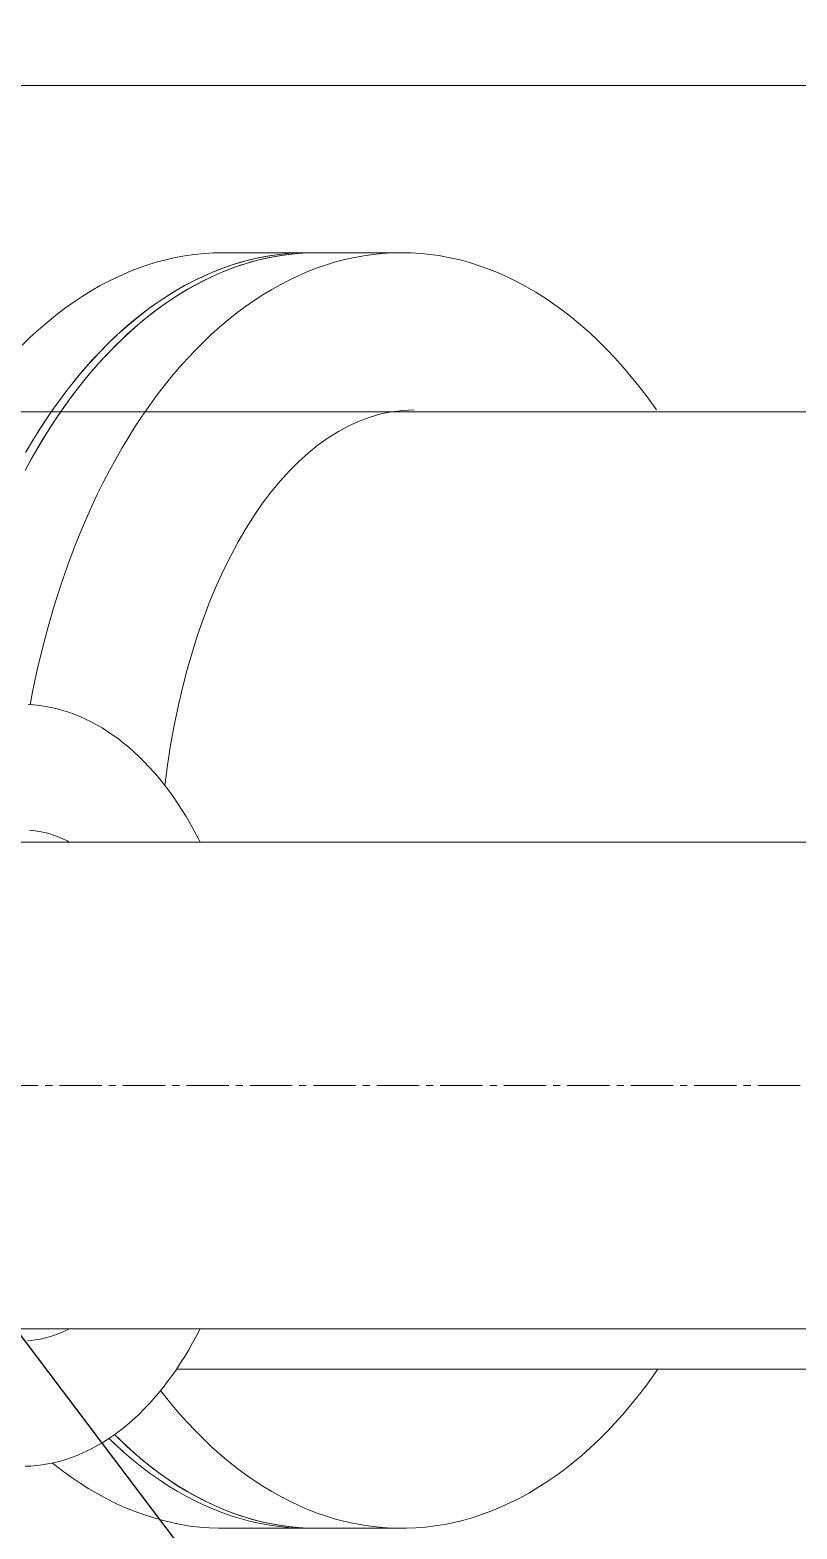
# Model space of a CAD drawing. Header units: millimetres. Extents: x 47631 to 558803, y 29659 to 315570.
# Drawn here: x 479574 to 479919, y 301700 to 302375 of the extents above; entities that cross this region are included whole.
import ezdxf

# ---------------------------------------------------------------- set-up
doc = ezdxf.new("R2010")
doc.units = ezdxf.units.MM
doc.linetypes.add('GP kota 13.83_20.63_22.63_PBS_strojarstvo_rashladni_sustav$0$CENTER2', pattern=[28.575, 19.05, -3.175, 3.175, -3.175])

msp = doc.modelspace()

# ---------------------------------------------------------------- linework, layer by layer
at = {"color": 1, "linetype": 'Continuous', "lineweight": -3}
msp.add_line((478509.57, 303187.58), (479940.55, 301296.13), dxfattribs=at)
at = {"color": 20, "linetype": 'Continuous', "lineweight": 18}
msp.add_line((478556.77, 302349.54), (488556.77, 302349.54), dxfattribs=at)
at = {"color": 8, "linetype": 'Continuous', "lineweight": 9}
for p, q in [((479647.53, 302273.5), (479643.22, 302272.89)), ((479651.85, 302273.96), (479647.53, 302273.5)), ((479656.18, 302274.22), (479651.85, 302273.96)), ((479660.53, 302274.3), (479656.18, 302274.22)), ((479698.49, 302274.3), (479660.53, 302274.3)), ((479685.51, 302273.5), (479681.2, 302272.89)), ((479685.67, 302273.53), (479681.41, 302272.93)), ((479689.83, 302273.96), (479685.51, 302273.5)), ((479685.65, 302272.93), (479689.92, 302273.53)), ((479689.94, 302273.96), (479685.67, 302273.53)), ((479685.75, 302272.95), (479690, 302273.55)), ((479694.16, 302274.22), (479689.83, 302273.96)), ((479689.92, 302273.53), (479694.18, 302273.96)), ((479694.22, 302274.22), (479689.94, 302273.96)), ((479690, 302273.55), (479694.24, 302273.98)), ((479698.51, 302274.3), (479694.16, 302274.22)), ((479694.18, 302273.96), (479698.47, 302274.22)), ((479698.51, 302274.3), (479694.22, 302274.22)), ((479694.24, 302273.98), (479698.49, 302274.22)), ((479698.47, 302274.22), (479702.73, 302274.3)), ((479698.49, 302274.22), (479702.73, 302274.3)), ((479740.71, 302274.3), (479702.75, 302274.3)), ((479723.73, 302272.95), (479727.98, 302273.55)), ((479727.98, 302273.55), (479732.22, 302273.98)), ((479732.22, 302273.98), (479736.47, 302274.22)), ((479736.47, 302274.22), (479740.71, 302274.3)), ((479740.71, 302274.3), (479745.12, 302274.22)), ((479745.12, 302274.22), (479749.53, 302273.94)), ((479749.53, 302273.94), (479753.92, 302273.48)), ((479753.92, 302273.48), (479758.33, 302272.85)), ((479621.83, 302267.17), (479617.63, 302265.51)), ((479626.08, 302268.67), (479621.83, 302267.17)), ((479630.34, 302269.98), (479626.08, 302268.67)), ((479634.61, 302271.13), (479630.34, 302269.98)), ((479638.91, 302272.09), (479634.61, 302271.13)), ((479643.22, 302272.89), (479638.91, 302272.09)), ((479659.81, 302267.17), (479655.61, 302265.51)), ((479660.28, 302267.35), (479656.12, 302265.73)), ((479664.06, 302268.67), (479659.81, 302267.17)), ((479664.47, 302268.81), (479660.28, 302267.35)), ((479660.36, 302265.73), (479664.53, 302267.35)), ((479660.65, 302265.84), (479664.79, 302267.43)), ((479668.32, 302269.98), (479664.06, 302268.67)), ((479668.69, 302270.1), (479664.47, 302268.81)), ((479664.53, 302267.35), (479668.71, 302268.81)), ((479664.79, 302267.43), (479668.96, 302268.87)), ((479672.59, 302271.13), (479668.32, 302269.98)), ((479672.92, 302271.21), (479668.69, 302270.1)), ((479668.71, 302268.81), (479672.92, 302270.1)), ((479668.96, 302268.87), (479673.12, 302270.14)), ((479676.87, 302272.09), (479672.59, 302271.13)), ((479677.16, 302272.15), (479672.92, 302271.21)), ((479672.92, 302270.1), (479677.14, 302271.21)), ((479673.12, 302270.14), (479677.32, 302271.25)), ((479681.2, 302272.89), (479676.87, 302272.09)), ((479677.14, 302271.21), (479681.38, 302272.15)), ((479681.41, 302272.93), (479677.16, 302272.15)), ((479677.32, 302271.25), (479681.53, 302272.19)), ((479681.38, 302272.15), (479685.65, 302272.93)), ((479681.53, 302272.19), (479685.75, 302272.95)), ((479698.63, 302265.84), (479702.77, 302267.43)), ((479702.77, 302267.43), (479706.92, 302268.87)), ((479706.92, 302268.87), (479711.1, 302270.14)), ((479711.1, 302270.14), (479715.3, 302271.25)), ((479715.3, 302271.25), (479719.51, 302272.19)), ((479719.51, 302272.19), (479723.73, 302272.95)), ((479758.33, 302272.85), (479762.7, 302272.03)), ((479762.7, 302272.03), (479767.07, 302271.02)), ((479767.07, 302271.02), (479771.41, 302269.83)), ((479771.41, 302269.83), (479775.74, 302268.46)), ((479775.74, 302268.46), (479780.05, 302266.92)), ((479780.05, 302266.92), (479784.33, 302265.2)), ((479609.28, 302261.65), (479605.14, 302259.48)), ((479613.44, 302263.66), (479609.28, 302261.65)), ((479617.63, 302265.51), (479613.44, 302263.66)), ((479643.79, 302259.85), (479639.73, 302257.57)), ((479647.24, 302261.65), (479643.12, 302259.48)), ((479647.88, 302261.98), (479643.79, 302259.85)), ((479643.98, 302257.57), (479648.02, 302259.85)), ((479644.37, 302257.8), (479648.39, 302260.05)), ((479651.4, 302263.66), (479647.24, 302261.65)), ((479651.98, 302263.93), (479647.88, 302261.98)), ((479648.02, 302259.85), (479652.1, 302261.98)), ((479648.39, 302260.05), (479652.45, 302262.14)), ((479655.61, 302265.51), (479651.4, 302263.66)), ((479656.12, 302265.73), (479651.98, 302263.93)), ((479652.1, 302261.98), (479656.22, 302263.93)), ((479652.45, 302262.14), (479656.53, 302264.07)), ((479656.22, 302263.93), (479660.36, 302265.73)), ((479656.53, 302264.07), (479660.65, 302265.84)), ((479682.35, 302257.8), (479686.37, 302260.05)), ((479686.37, 302260.05), (479690.43, 302262.14)), ((479690.43, 302262.14), (479694.51, 302264.07)), ((479694.51, 302264.07), (479698.63, 302265.84)), ((479784.33, 302265.2), (479788.6, 302263.29)), ((479788.6, 302263.29), (479792.82, 302261.22)), ((479792.82, 302261.22), (479797.01, 302258.96)), ((479597, 302254.64), (479592.98, 302251.95)), ((479601.06, 302257.14), (479597, 302254.64)), ((479605.14, 302259.48), (479601.06, 302257.14)), ((479634.98, 302254.64), (479630.96, 302251.95)), ((479635.73, 302255.11), (479631.76, 302252.5)), ((479639.04, 302257.14), (479634.98, 302254.64)), ((479639.73, 302257.57), (479635.73, 302255.11)), ((479636, 302252.5), (479639.96, 302255.11)), ((479636.43, 302252.79), (479640.39, 302255.38)), ((479643.12, 302259.48), (479639.04, 302257.14)), ((479639.96, 302255.11), (479643.98, 302257.57)), ((479640.39, 302255.38), (479644.37, 302257.8)), ((479674.41, 302252.79), (479678.35, 302255.38)), ((479678.35, 302255.38), (479682.35, 302257.8)), ((479797.01, 302258.96), (479801.17, 302256.55)), ((479801.17, 302256.55), (479805.29, 302253.96)), ((479805.29, 302253.96), (479809.35, 302251.19)), ((479589, 302249.12), (479585.06, 302246.11)), ((479592.98, 302251.95), (479589, 302249.12)), ((479623.92, 302246.8), (479620.07, 302243.71)), ((479626.98, 302249.12), (479623.04, 302246.11)), ((479627.82, 302249.74), (479623.92, 302246.8)), ((479624.31, 302243.71), (479628.17, 302246.8)), ((479624.82, 302244.14), (479628.64, 302247.17)), ((479630.96, 302251.95), (479626.98, 302249.12)), ((479631.76, 302252.5), (479627.82, 302249.74)), ((479628.17, 302246.8), (479632.06, 302249.74)), ((479628.64, 302247.17), (479632.51, 302250.06)), ((479632.06, 302249.74), (479636, 302252.5)), ((479632.51, 302250.06), (479636.43, 302252.79)), ((479662.78, 302244.14), (479666.62, 302247.17)), ((479666.62, 302247.17), (479670.5, 302250.06)), ((479670.5, 302250.06), (479674.41, 302252.79)), ((479809.35, 302251.19), (479813.39, 302248.26)), ((479813.39, 302248.26), (479817.37, 302245.14)), ((479577.35, 302239.63), (479573.62, 302236.22)), ((479581.18, 302242.95), (479577.35, 302239.63)), ((479585.06, 302246.11), (479581.18, 302242.95)), ((479615.31, 302239.63), (479611.6, 302236.22)), ((479616.27, 302240.49), (479612.52, 302237.08)), ((479619.16, 302242.95), (479615.31, 302239.63)), ((479620.07, 302243.71), (479616.27, 302240.49)), ((479616.76, 302237.08), (479620.52, 302240.49)), ((479617.3, 302237.6), (479621.03, 302240.94)), ((479623.04, 302246.11), (479619.16, 302242.95)), ((479620.52, 302240.49), (479624.31, 302243.71)), ((479621.03, 302240.94), (479624.82, 302244.14)), ((479655.28, 302237.6), (479659.01, 302240.94)), ((479659.01, 302240.94), (479662.78, 302244.14)), ((479817.37, 302245.14), (479821.31, 302241.88)), ((479821.31, 302241.88), (479825.21, 302238.46)), ((479573.62, 302236.22), (479569.95, 302232.65)), ((479608.83, 302233.56), (479605.18, 302229.86)), ((479611.6, 302236.22), (479607.93, 302232.65)), ((479612.52, 302237.08), (479608.83, 302233.56)), ((479609.4, 302229.86), (479613.05, 302233.56)), ((479610, 302230.46), (479613.61, 302234.09)), ((479613.05, 302233.56), (479616.76, 302237.08)), ((479613.61, 302234.09), (479617.3, 302237.6)), ((479647.96, 302230.46), (479651.59, 302234.09)), ((479651.59, 302234.09), (479655.28, 302237.6)), ((479825.21, 302238.46), (479829.12, 302234.79)), ((479829.12, 302234.79), (479832.98, 302230.95)), ((479601.57, 302226.03), (479598.04, 302222.05)), ((479604.3, 302228.94), (479600.73, 302225.09)), ((479605.18, 302229.86), (479601.57, 302226.03)), ((479602.29, 302222.05), (479605.81, 302226.03)), ((479602.9, 302222.75), (479606.41, 302226.67)), ((479607.93, 302232.65), (479604.3, 302228.94)), ((479605.81, 302226.03), (479609.4, 302229.86)), ((479606.41, 302226.67), (479610, 302230.46)), ((479640.86, 302222.75), (479644.39, 302226.67)), ((479644.39, 302226.67), (479647.96, 302230.46)), ((479832.98, 302230.95), (479836.77, 302226.95)), ((479836.77, 302226.95), (479840.5, 302222.81)), ((479597.22, 302221.09), (479593.78, 302216.94)), ((479598.04, 302222.05), (479594.58, 302217.93)), ((479600.73, 302225.09), (479597.22, 302221.09)), ((479598.82, 302217.93), (479602.29, 302222.05)), ((479599.44, 302218.67), (479602.9, 302222.75)), ((479637.42, 302218.67), (479640.86, 302222.75)), ((479840.5, 302222.81), (479844.18, 302218.5)), ((479590.39, 302212.68), (479587.07, 302208.27)), ((479591.17, 302213.66), (479587.81, 302209.27)), ((479593.78, 302216.94), (479590.39, 302212.68)), ((479594.58, 302217.93), (479591.17, 302213.66)), ((479592.05, 302209.27), (479595.4, 302213.66)), ((479592.69, 302210.14), (479596.03, 302214.46)), ((479595.4, 302213.66), (479598.82, 302217.93)), ((479596.03, 302214.46), (479599.44, 302218.67)), ((479630.67, 302210.14), (479634.01, 302214.46)), ((479634.01, 302214.46), (479637.42, 302218.67)), ((479844.18, 302218.5), (479847.76, 302214.03)), ((479847.76, 302214.03), (479851.29, 302209.42)), ((479587.07, 302208.27), (479583.83, 302203.72)), ((479587.81, 302209.27), (479584.53, 302204.74)), ((479588.77, 302204.74), (479592.05, 302209.27)), ((479589.43, 302205.67), (479592.69, 302210.14)), ((479627.41, 302205.67), (479630.67, 302210.14)), ((479851.29, 302209.42), (479854.74, 302204.64)), ((483157.14, 302202.73), (476790.99, 302202.73)), ((479580.63, 302199.06), (479577.51, 302194.26)), ((479581.33, 302200.09), (479578.17, 302195.29)), ((479583.83, 302203.72), (479580.63, 302199.06)), ((479584.53, 302204.74), (479581.33, 302200.09)), ((479582.41, 302195.29), (479585.55, 302200.09)), ((479583.09, 302196.33), (479586.23, 302201.05)), ((479585.55, 302200.09), (479588.77, 302204.74)), ((479586.23, 302201.05), (479589.43, 302205.67)), ((479621.07, 302196.33), (479624.21, 302201.05)), ((479624.21, 302201.05), (479627.41, 302205.67)), ((479854.74, 302204.64), (479855.5, 302203.53)), ((479577.51, 302194.26), (479574.48, 302189.34)), ((479578.17, 302195.29), (479575.11, 302190.39)), ((479579.36, 302190.39), (479582.41, 302195.29)), ((479580.04, 302191.47), (479583.09, 302196.33)), ((479618, 302191.47), (479621.07, 302196.33)), ((479574.48, 302189.34), (479571.5, 302184.3)), ((479575.11, 302190.39), (479572.12, 302185.34)), ((479574.11, 302181.42), (479577.04, 302186.51)), ((479576.36, 302185.34), (479579.36, 302190.39)), ((479577.04, 302186.51), (479580.04, 302191.47)), ((479612.09, 302181.42), (479615, 302186.51)), ((479615, 302186.51), (479618, 302191.47)), ((479571.28, 302176.22), (479574.11, 302181.42)), ((479573.43, 302180.19), (479576.36, 302185.34)), ((479609.26, 302176.22), (479612.09, 302181.42)), ((479606.49, 302170.88), (479609.26, 302176.22)), ((479601.2, 302159.93), (479603.8, 302165.47)), ((479603.8, 302165.47), (479606.49, 302170.88)), ((479597.45, 302151.44), (479601.2, 302159.93)), ((479593.88, 302142.73), (479597.45, 302151.44)), ((479590.51, 302133.81), (479593.88, 302142.73)), ((479587.36, 302124.68), (479590.51, 302133.81)), ((479584.4, 302115.39), (479587.36, 302124.68)), ((479581.63, 302105.92), (479584.4, 302115.39)), ((479579.09, 302096.28), (479581.63, 302105.92)), ((479576.77, 302086.51), (479579.09, 302096.28)), ((479574.66, 302076.59), (479576.77, 302086.51)), ((479572.64, 302070.93), (479575.27, 302070.76)), ((479573.59, 302070.87), (479574.66, 302076.59)), ((479575.27, 302070.76), (479577.88, 302070.49)), ((479577.88, 302070.49), (479580.5, 302070.11)), ((479580.5, 302070.11), (479583.1, 302069.62)), ((479583.1, 302069.62), (479585.7, 302069.02)), ((479585.7, 302069.02), (479588.29, 302068.32)), ((479588.29, 302068.32), (479590.87, 302067.5)), ((479590.87, 302067.5), (479593.43, 302066.58)), ((479593.43, 302066.58), (479595.98, 302065.56)), ((479595.98, 302065.56), (479598.52, 302064.42)), ((479598.52, 302064.42), (479601.03, 302063.19)), ((479601.03, 302063.19), (479603.52, 302061.85)), ((479603.52, 302061.85), (479606, 302060.41)), ((479606, 302060.41), (479608.46, 302058.87)), ((479608.46, 302058.87), (479610.87, 302057.22)), ((479610.87, 302057.22), (479613.28, 302055.47)), ((479613.28, 302055.47), (479615.65, 302053.62)), ((479615.65, 302053.62), (479617.99, 302051.68)), ((479617.99, 302051.68), (479620.31, 302049.64)), ((479620.31, 302049.64), (479622.64, 302047.45)), ((479622.64, 302047.45), (479624.94, 302045.17)), ((479624.94, 302045.17), (479627.19, 302042.79)), ((479627.19, 302042.79), (479629.42, 302040.33)), ((479629.42, 302040.33), (479631.6, 302037.76)), ((479631.6, 302037.76), (479633.74, 302035.1)), ((479633.74, 302035.1), (479635.84, 302032.35)), ((479635.84, 302032.35), (479637.89, 302029.51)), ((479637.89, 302029.51), (479639.9, 302026.59)), ((479639.9, 302026.59), (479641.87, 302023.59)), ((479641.87, 302023.59), (479643.78, 302020.5)), ((479643.78, 302020.5), (479645.65, 302017.33)), ((479645.65, 302017.33), (479647.47, 302014.08)), ((479573.23, 302014.42), (479574.98, 302014.25)), ((479574.98, 302014.25), (479576.73, 302014.01)), ((479576.73, 302014.01), (479578.48, 302013.7)), ((479578.48, 302013.7), (479580.21, 302013.31)), ((479580.21, 302013.31), (479581.94, 302012.86)), ((479581.94, 302012.86), (479583.66, 302012.32)), ((479583.66, 302012.32), (479585.38, 302011.72)), ((479585.38, 302011.72), (479587.94, 302010.69)), ((479587.94, 302010.69), (479590.48, 302009.5)), ((479647.47, 302014.08), (479649.23, 302010.76)), ((479649.23, 302010.76), (479650.09, 302009.06)), ((483122.55, 302009.06), (479548.73, 302009.06)), ((479590.48, 302009.5), (479591.31, 302009.06)), ((483122.55, 301790), (479548.74, 301790)), ((479586.24, 301787.66), (479584.53, 301787.03)), ((479588.79, 301788.75), (479586.24, 301787.66)), ((479591.31, 301790), (479588.79, 301788.75)), ((479650.09, 301790), (479648.42, 301786.76)), ((479574.11, 301784.71), (479572.35, 301784.58)), ((479575.85, 301784.92), (479574.11, 301784.71)), ((479577.6, 301785.2), (479575.85, 301784.92)), ((479579.34, 301785.54), (479577.6, 301785.2)), ((479581.08, 301785.97), (479579.34, 301785.54)), ((479582.81, 301786.46), (479581.08, 301785.97)), ((479584.53, 301787.03), (479582.81, 301786.46)), ((479646.71, 301783.61), (479644.94, 301780.52)), ((479648.42, 301786.76), (479646.71, 301783.61)), ((479641.28, 301774.57), (479639.39, 301771.7)), ((479643.14, 301777.51), (479641.28, 301774.57)), ((479644.94, 301780.52), (479643.14, 301777.51)), ((479637.45, 301768.91), (479635.47, 301766.2)), ((479639.39, 301771.7), (479637.45, 301768.91)), ((483133.24, 301771.73), (479639.41, 301771.73)), ((479854.04, 301768.75), (479850.71, 301764.2)), ((479856.11, 301771.73), (479854.04, 301768.75)), ((479631.38, 301761.04), (479629.28, 301758.59)), ((479633.44, 301763.58), (479631.38, 301761.04)), ((479632.32, 301762.19), (479634.01, 301760)), ((479635.47, 301766.2), (479633.44, 301763.58)), ((479850.71, 301764.2), (479847.31, 301759.79)), ((479624.98, 301753.94), (479622.77, 301751.74)), ((479627.16, 301756.22), (479624.98, 301753.94)), ((479629.28, 301758.59), (479627.16, 301756.22)), ((479634.01, 301760), (479637.42, 301755.79)), ((479637.42, 301755.79), (479640.86, 301751.71)), ((479843.84, 301755.53), (479840.32, 301751.41)), ((479847.31, 301759.79), (479843.84, 301755.53)), ((479618.28, 301747.62), (479615.99, 301745.71)), ((479620.54, 301749.64), (479618.28, 301747.62)), ((479622.77, 301751.74), (479620.54, 301749.64)), ((479640.86, 301751.71), (479644.39, 301747.8)), ((479644.39, 301747.8), (479647.96, 301744)), ((479836.75, 301747.43), (479833.1, 301743.59)), ((479840.32, 301751.41), (479836.75, 301747.43)), ((479608.94, 301740.52), (479606.54, 301738.98)), ((479611.31, 301742.14), (479608.94, 301740.52)), ((479612.52, 301737.38), (479609.11, 301740.63)), ((479611.6, 301738.24), (479609.12, 301740.64)), ((479613.67, 301743.88), (479611.31, 301742.14)), ((479611.61, 301742.36), (479613.05, 301740.91)), ((479611.62, 301742.37), (479613.61, 301740.37)), ((479613.05, 301740.91), (479616.76, 301737.38)), ((479613.61, 301740.37), (479617.3, 301736.87)), ((479615.99, 301745.71), (479613.67, 301743.88)), ((479647.96, 301744), (479651.59, 301740.37)), ((479651.59, 301740.37), (479655.28, 301736.87)), ((479833.1, 301743.59), (479829.39, 301739.9)), ((479596.74, 301733.82), (479594.25, 301732.78)), ((479599.22, 301734.97), (479596.74, 301733.82)), ((479601.68, 301736.2), (479599.22, 301734.97)), ((479604.12, 301737.54), (479601.68, 301736.2)), ((479606.54, 301738.98), (479604.12, 301737.54)), ((479615.31, 301734.84), (479611.6, 301738.24)), ((479616.27, 301733.97), (479612.52, 301737.38)), ((479620.07, 301730.75), (479616.27, 301733.97)), ((479616.76, 301737.38), (479620.52, 301733.97)), ((479617.3, 301736.87), (479621.03, 301733.52)), ((479620.52, 301733.97), (479624.31, 301730.75)), ((479621.03, 301733.52), (479624.82, 301730.32)), ((479655.28, 301736.87), (479659.01, 301733.52)), ((479659.01, 301733.52), (479662.78, 301730.32)), ((479825.63, 301736.37), (479821.84, 301732.99)), ((479829.39, 301739.9), (479825.63, 301736.37)), ((479573.87, 301728.19), (479571.31, 301728.09)), ((479576.45, 301728.41), (479573.87, 301728.19)), ((479579.01, 301728.72), (479576.45, 301728.41)), ((479581.58, 301729.14), (479579.01, 301728.72)), ((479584.13, 301729.66), (479581.58, 301729.14)), ((479583.61, 301729.55), (479584.32, 301728.97)), ((479586.68, 301730.29), (479584.13, 301729.66)), ((479584.32, 301728.97), (479588.17, 301725.98)), ((479589.21, 301731.02), (479586.68, 301730.29)), ((479591.73, 301731.85), (479589.21, 301731.02)), ((479594.25, 301732.78), (479591.73, 301731.85)), ((479623.92, 301727.66), (479620.07, 301730.75)), ((479627.82, 301724.72), (479623.92, 301727.66)), ((479624.31, 301730.75), (479628.17, 301727.66)), ((479624.82, 301730.32), (479628.64, 301727.29)), ((479628.17, 301727.66), (479632.06, 301724.72)), ((479628.64, 301727.29), (479632.51, 301724.4)), ((479662.78, 301730.32), (479666.62, 301727.29)), ((479666.62, 301727.29), (479670.5, 301724.4)), ((479814.09, 301726.69), (479810.13, 301723.78)), ((479817.98, 301729.77), (479814.09, 301726.69)), ((479821.84, 301732.99), (479817.98, 301729.77)), ((479588.17, 301725.98), (479592.09, 301723.15)), ((479592.09, 301723.15), (479596.03, 301720.48)), ((479596.03, 301720.48), (479600.01, 301717.98)), ((479631.76, 301721.96), (479627.82, 301724.72)), ((479635.73, 301719.35), (479631.76, 301721.96)), ((479632.06, 301724.72), (479636, 301721.96)), ((479632.51, 301724.4), (479636.43, 301721.67)), ((479636, 301721.96), (479639.96, 301719.35)), ((479636.43, 301721.67), (479640.39, 301719.09)), ((479670.5, 301724.4), (479674.41, 301721.67)), ((479674.41, 301721.67), (479678.35, 301719.09)), ((479806.15, 301721.05), (479802.11, 301718.47)), ((479810.13, 301723.78), (479806.15, 301721.05)), ((479600.01, 301717.98), (479604.03, 301715.62)), ((479604.03, 301715.62), (479608.09, 301713.42)), ((479608.09, 301713.42), (479612.17, 301711.39)), ((479639.73, 301716.89), (479635.73, 301719.35)), ((479643.79, 301714.61), (479639.73, 301716.89)), ((479639.96, 301719.35), (479643.98, 301716.89)), ((479640.39, 301719.09), (479644.37, 301716.67)), ((479647.88, 301712.48), (479643.79, 301714.61)), ((479643.98, 301716.89), (479648.02, 301714.61)), ((479644.37, 301716.67), (479648.39, 301714.41)), ((479648.02, 301714.61), (479652.1, 301712.48)), ((479648.39, 301714.41), (479652.45, 301712.32)), ((479678.35, 301719.09), (479682.35, 301716.67)), ((479682.35, 301716.67), (479686.37, 301714.41)), ((479686.37, 301714.41), (479690.43, 301712.32)), ((479793.95, 301713.79), (479789.81, 301711.72)), ((479798.05, 301716.05), (479793.95, 301713.79)), ((479802.11, 301718.47), (479798.05, 301716.05)), ((479612.17, 301711.39), (479616.27, 301709.55)), ((479616.27, 301709.55), (479620.41, 301707.85)), ((479620.41, 301707.85), (479624.57, 301706.31)), ((479651.98, 301710.53), (479647.88, 301712.48)), ((479656.12, 301708.73), (479651.98, 301710.53)), ((479652.1, 301712.48), (479656.22, 301710.53)), ((479652.45, 301712.32), (479656.53, 301710.39)), ((479660.28, 301707.11), (479656.12, 301708.73)), ((479656.22, 301710.53), (479660.36, 301708.73)), ((479656.53, 301710.39), (479660.65, 301708.63)), ((479664.47, 301705.65), (479660.28, 301707.11)), ((479660.36, 301708.73), (479664.53, 301707.11)), ((479660.65, 301708.63), (479664.79, 301707.03)), ((479664.53, 301707.11), (479668.71, 301705.65)), ((479664.79, 301707.03), (479668.96, 301705.59)), ((479690.43, 301712.32), (479694.51, 301710.39)), ((479694.51, 301710.39), (479698.63, 301708.63)), ((479698.63, 301708.63), (479702.77, 301707.03)), ((479702.77, 301707.03), (479706.92, 301705.59)), ((479777.23, 301706.49), (479772.99, 301705.1)), ((479781.46, 301708.05), (479777.23, 301706.49)), ((479785.64, 301709.8), (479781.46, 301708.05)), ((479789.81, 301711.72), (479785.64, 301709.8)), ((479624.57, 301706.31), (479628.76, 301704.96)), ((479628.76, 301704.96), (479632.96, 301703.77)), ((479632.96, 301703.77), (479637.19, 301702.74)), ((479637.19, 301702.74), (479641.41, 301701.88)), ((479641.41, 301701.88), (479645.66, 301701.2)), ((479645.66, 301701.2), (479649.9, 301700.69)), ((479649.9, 301700.69), (479654.17, 301700.34)), ((479654.17, 301700.34), (479658.43, 301700.18)), ((479658.43, 301700.18), (479660.57, 301700.16)), ((479698.55, 301700.16), (479660.57, 301700.16)), ((479668.69, 301704.36), (479664.47, 301705.65)), ((479672.92, 301703.25), (479668.69, 301704.36)), ((479668.71, 301705.65), (479672.92, 301704.36)), ((479668.96, 301705.59), (479673.12, 301704.32)), ((479672.92, 301704.36), (479677.14, 301703.25)), ((479677.16, 301702.31), (479672.92, 301703.25)), ((479673.12, 301704.32), (479677.32, 301703.21)), ((479677.14, 301703.25), (479681.38, 301702.31)), ((479681.41, 301701.53), (479677.16, 301702.31)), ((479677.32, 301703.21), (479681.53, 301702.27)), ((479681.38, 301702.31), (479685.65, 301701.53)), ((479685.67, 301700.94), (479681.41, 301701.53)), ((479681.53, 301702.27), (479685.75, 301701.51)), ((479685.65, 301701.53), (479689.92, 301700.94)), ((479689.94, 301700.51), (479685.67, 301700.94)), ((479685.75, 301701.51), (479690, 301700.92)), ((479689.92, 301700.94), (479694.18, 301700.51)), ((479694.22, 301700.24), (479689.94, 301700.51)), ((479690, 301700.92), (479694.24, 301700.48)), ((479694.18, 301700.51), (479698.47, 301700.24)), ((479698.51, 301700.16), (479694.22, 301700.24)), ((479694.24, 301700.48), (479698.49, 301700.24)), ((479698.47, 301700.24), (479702.73, 301700.16)), ((479698.49, 301700.24), (479702.73, 301700.16)), ((479740.75, 301700.16), (479702.77, 301700.16)), ((479706.92, 301705.59), (479711.1, 301704.32)), ((479711.1, 301704.32), (479715.3, 301703.21)), ((479715.3, 301703.21), (479719.51, 301702.27)), ((479719.51, 301702.27), (479723.73, 301701.51)), ((479723.73, 301701.51), (479727.98, 301700.92)), ((479727.98, 301700.92), (479732.22, 301700.48)), ((479732.22, 301700.48), (479736.47, 301700.24)), ((479736.47, 301700.24), (479740.71, 301700.16)), ((479742.92, 301700.18), (479740.75, 301700.16)), ((479747.23, 301700.34), (479742.92, 301700.18)), ((479751.56, 301700.71), (479747.23, 301700.34)), ((479755.87, 301701.22), (479751.56, 301700.71)), ((479760.17, 301701.94), (479755.87, 301701.22)), ((479764.46, 301702.8), (479760.17, 301701.94)), ((479768.74, 301703.87), (479764.46, 301702.8)), ((479772.99, 301705.1), (479768.74, 301703.87))]:
    msp.add_line(p, q, dxfattribs=at)
at = {"color": 4, "linetype": 'GP kota 13.83_20.63_22.63_PBS_strojarstvo_rashladni_sustav$0$CENTER2', "lineweight": 9}
msp.add_line((490807.21, 301899.53), (476497.08, 301899.53), dxfattribs=at)
at = {"color": 8, "linetype": 'Continuous', "lineweight": 9}
msp.add_ellipse((479746.38, 301988.04), major_axis=(0, 215.5), ratio=0.532886, start_param=0, end_param=1.353743, dxfattribs=at)

doc.saveas('drawing.dxf')
